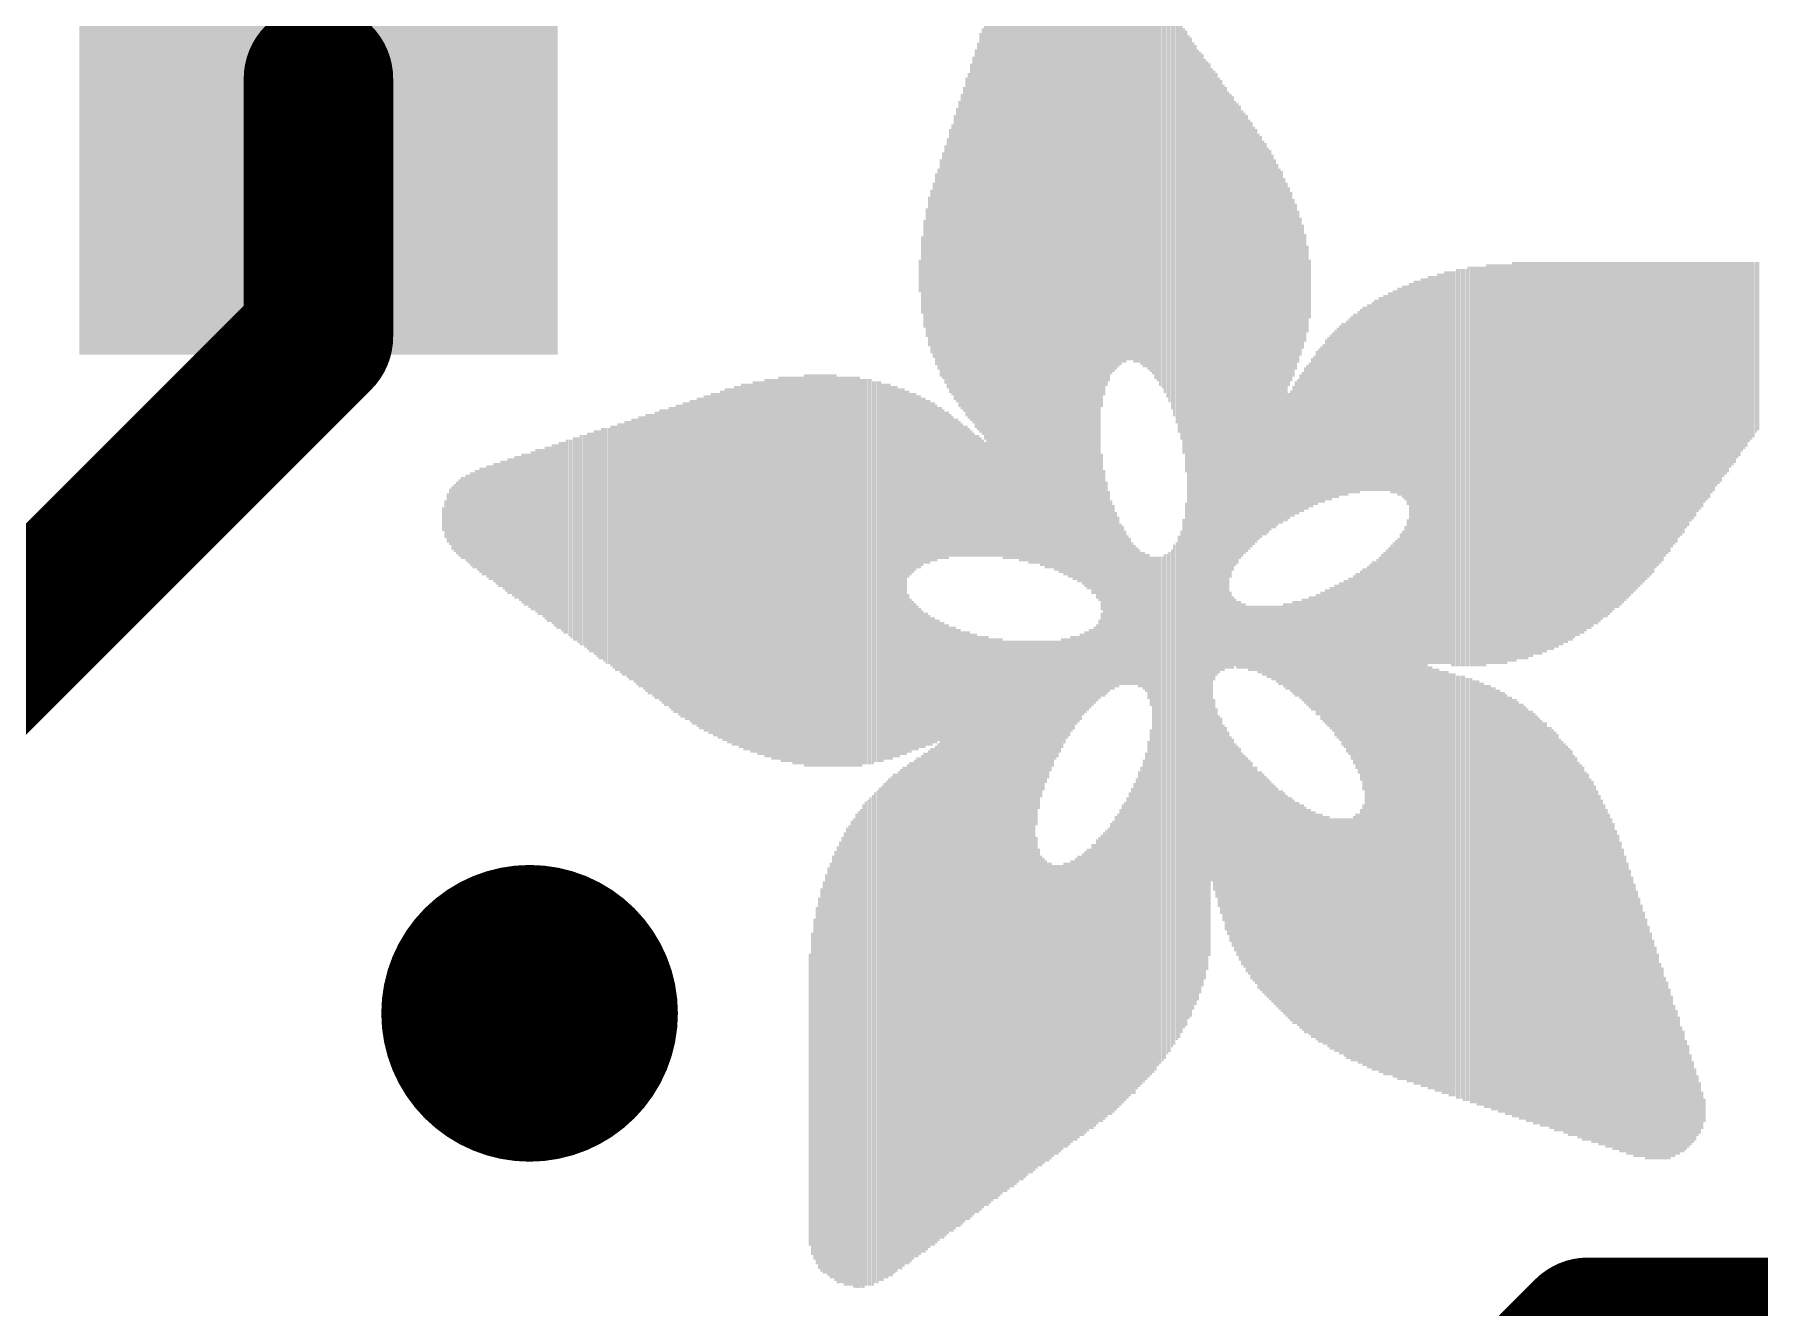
# Model space of a CAD drawing. Extents: x -0.5 to 24.4, y -0.8 to 15.5.
# Drawn here: x 12.116 to 16.805, y 9.361 to 12.82 of the extents above; entities that cross this region are included whole.
import ezdxf

# ---------------------------------------------------------------- set-up
doc = ezdxf.new("R2010")
doc.units = 0
for name, color, linetype in [('1', 12, 'CONTINUOUS'), ('18', 110, 'CONTINUOUS'), ('21', 40, 'CONTINUOUS')]:
    doc.layers.add(name, color=color, linetype=linetype)

# ---------------------------------------------------------------- blocks, each defined once
blk = doc.blocks.new('RECT')
blk.add_solid([(-0.5, -0.5), (0.5, -0.5), (-0.5, 0.5), (0.5, 0.5)])
blk = doc.blocks.new('ROUNDV')
at = {"const_width": 0.5}
blk.add_lwpolyline([(0, -0.25, 1), (0, 0.25, 1), (0, -0.25)], format="xyb", dxfattribs=at)

msp = doc.modelspace()

# ---------------------------------------------------------------- linework, layer by layer
at = {"layer": '1', "const_width": 0.4064}
for points in [[(12.888, 12.7), (12.888, 11.999)], [(12.888, 11.999), (11.938, 11.049)], [(11.938, 11.049), (11.242, 11.049)], [(15.555, 8.509), (16.339, 9.293)], [(16.339, 9.293), (20.447, 9.293)]]:
    msp.add_lwpolyline(points, dxfattribs=at)
at = {"layer": '1', "const_width": 0.2032}
for points in [[(12.9896, 12.7, 1), (12.7864, 12.7)], [(12.9598, 11.9272, 1), (12.8162, 12.0708)], [(12.7864, 11.999, 1), (12.9896, 11.999)], [(11.938, 10.9474, 1), (11.938, 11.1506)], [(16.339, 9.3946, 1), (16.339, 9.1914)], [(16.4108, 9.2212, 1), (16.2672, 9.3648)]]:
    msp.add_lwpolyline(points, format="xyb", dxfattribs=at)

# ---------------------------------------------------------------- block references
at = {"layer": '1', "xscale": 1.3, "yscale": 1.5, "rotation": 180}
msp.add_blockref('RECT', (12.888, 12.7), dxfattribs=at)
at = {"layer": '18', "xscale": 0.8064, "yscale": 0.8064}
msp.add_blockref('ROUNDV', (13.462, 10.16), dxfattribs=at)
msp.add_blockref('ROUNDV', (13.462, 10.16), dxfattribs=at)
at = {"layer": '21', "rotation": 90}
for p, xscale, yscale in [((14.8399, 12.2809), 1.797, 0.0063), ((14.8463, 12.2809), 1.797, 0.0064), ((14.8527, 12.2777), 1.8034, 0.0063), ((14.859, 12.2809), 1.8098, 0.0064), ((14.8654, 12.2778), 1.8161, 0.0063), ((14.8717, 12.2778), 1.8161, 0.0064), ((14.878, 12.2809), 1.8224, 0.0063), ((14.8844, 12.2809), 1.8224, 0.0064), ((14.8908, 12.2777), 1.8288, 0.0063), ((14.8971, 12.2777), 1.8288, 0.0064), ((14.9035, 12.2746), 1.8351, 0.0063), ((14.9098, 12.2746), 1.8351, 0.0064), ((14.9162, 12.2713), 1.8415, 0.0063), ((14.9225, 12.2713), 1.8415, 0.0064), ((14.9289, 12.2682), 1.8478, 0.0063), ((14.9352, 12.2682), 1.8478, 0.0064), ((14.9416, 12.265), 1.8542, 0.0063), ((14.9479, 12.265), 1.8542, 0.0064), ((14.9543, 12.2587), 1.8542, 0.0063), ((14.9606, 12.2587), 1.8542, 0.0064), ((14.967, 12.2523), 1.8542, 0.0063), ((14.9733, 12.2492), 1.8605, 0.0064), ((14.8018, 12.265), 1.7526, 0.0063), ((14.8082, 12.2682), 1.759, 0.0064), ((14.8146, 12.2746), 1.7717, 0.0063), ((14.8209, 12.2746), 1.7843, 0.0064), ((14.8273, 12.2746), 1.7843, 0.0063), ((14.8336, 12.2778), 1.7907, 0.0064), ((14.9797, 12.2428), 1.8606, 0.0063), ((14.986, 12.2428), 1.8606, 0.0064), ((14.9924, 12.2332), 1.8669, 0.0063), ((14.9987, 12.2301), 1.8606, 0.0064), ((15.0051, 12.2206), 1.8669, 0.0063), ((15.0114, 12.2142), 1.8669, 0.0064), ((15.0178, 12.4746), 1.3335, 0.0063), ((15.0241, 12.4873), 1.2954, 0.0064), ((14.7765, 12.2428), 1.6954, 0.0063), ((14.7828, 12.2523), 1.7145, 0.0064), ((14.7892, 12.2587), 1.7272, 0.0063), ((14.7955, 12.2587), 1.7399, 0.0064), ((15.0305, 12.4937), 1.2573, 0.0063), ((15.0368, 12.4968), 1.2382, 0.0064), ((15.0432, 12.5031), 1.2129, 0.0063), ((15.0495, 12.5), 1.1938, 0.0064), ((15.0559, 12.5), 1.1811, 0.0063), ((15.0622, 12.5), 1.1684, 0.0064), ((14.7574, 12.2174), 1.6446, 0.0064), ((14.7637, 12.227), 1.6637, 0.0063), ((14.7701, 12.2365), 1.6827, 0.0064), ((15.0686, 12.4968), 1.1494, 0.0063), ((15.0749, 12.4968), 1.1366, 0.0064), ((15.0813, 12.4937), 1.1303, 0.0063), ((15.0876, 12.4905), 1.1113, 0.0064), ((15.094, 12.4873), 1.1049, 0.0063), ((14.7447, 12.2015), 1.6002, 0.0064), ((14.7511, 12.2047), 1.6192, 0.0063), ((15.1003, 12.4809), 1.0922, 0.0064), ((15.1067, 12.4746), 1.0922, 0.0063), ((15.113, 12.4714), 1.0858, 0.0064), ((15.1194, 12.465), 1.0731, 0.0063), ((15.1257, 12.4587), 1.0732, 0.0064), ((14.732, 12.1793), 1.5558, 0.0064), ((14.7384, 12.1888), 1.5748, 0.0063), ((15.1321, 12.4524), 1.0731, 0.0063), ((15.1384, 12.446), 1.0604, 0.0064), ((15.1448, 12.4397), 1.0605, 0.0063), ((15.1511, 12.4302), 1.0541, 0.0064), ((15.1575, 12.4238), 1.0541, 0.0063), ((15.1638, 12.4143), 1.0605, 0.0064), ((14.7193, 12.1603), 1.5177, 0.0064), ((14.7256, 12.1698), 1.5367, 0.0063), ((15.1702, 12.4047), 1.0541, 0.0063), ((15.1765, 12.3952), 1.0604, 0.0064), ((15.1829, 12.3857), 1.0541, 0.0063), ((15.1892, 12.3762), 1.0605, 0.0064), ((14.7003, 12.2904), 1.143, 0.0063), ((14.7066, 12.1412), 1.4796, 0.0064), ((14.713, 12.1476), 1.4923, 0.0063), ((15.1956, 12.3635), 1.0605, 0.0063), ((15.2019, 12.3539), 1.0668, 0.0064), ((15.2083, 12.3413), 1.0795, 0.0063), ((15.2146, 12.3254), 1.0859, 0.0064), ((15.221, 12.3127), 1.0985, 0.0063), ((15.2273, 12.2968), 1.1176, 0.0064), ((14.6875, 12.2809), 1.0858, 0.0063), ((14.6939, 12.2841), 1.1049, 0.0064), ((15.2337, 12.2809), 1.124, 0.0063), ((15.24, 12.2587), 1.1557, 0.0064), ((15.2464, 12.2301), 1.2002, 0.0063), ((15.2527, 11.4808), 2.6734, 0.0064), ((15.2591, 11.4808), 2.6606, 0.0063), ((14.6685, 12.2619), 0.9969, 0.0064), ((14.6749, 12.2651), 1.0287, 0.0063), ((14.6812, 12.2713), 1.0541, 0.0064), ((15.2654, 11.484), 2.6289, 0.0064), ((15.2718, 11.4871), 2.6099, 0.0063), ((15.2781, 11.4871), 2.5845, 0.0064), ((15.2845, 11.4935), 2.559, 0.0063), ((15.2908, 11.4999), 2.5337, 0.0064), ((14.6558, 12.246), 0.9398, 0.0064), ((14.6622, 12.2555), 0.9716, 0.0063), ((15.2972, 11.503), 2.5019, 0.0063), ((15.3035, 11.5126), 2.4701, 0.0064), ((15.3099, 11.5285), 2.4257, 0.0063), ((15.3162, 11.6237), 2.2098, 0.0064), ((15.3226, 11.8936), 1.6573, 0.0063), ((15.3289, 11.8968), 1.6383, 0.0064), ((14.6431, 12.2365), 0.8827, 0.0064), ((14.6494, 12.2428), 0.9208, 0.0063), ((15.3353, 11.8936), 1.6193, 0.0063), ((15.3416, 11.8936), 1.6065, 0.0064), ((15.348, 11.8872), 1.5938, 0.0063), ((15.3543, 11.8872), 1.5812, 0.0064), ((15.3607, 11.8809), 1.5685, 0.0063), ((14.6241, 12.2206), 0.8001, 0.0063), ((14.6304, 12.2238), 0.8319, 0.0064), ((14.6368, 12.2301), 0.8572, 0.0063), ((15.367, 12.0015), 1.3144, 0.0064), ((15.3734, 12.0079), 1.2891, 0.0063), ((15.3797, 12.0079), 1.2637, 0.0064), ((15.3861, 12.0079), 1.2509, 0.0063), ((15.3924, 12.0111), 1.2319, 0.0064), ((15.3988, 12.0079), 1.2129, 0.0063), ((14.6113, 12.2079), 0.7366, 0.0063), ((14.6177, 12.2142), 0.7747, 0.0064), ((15.4051, 12.0079), 1.2001, 0.0064), ((15.4115, 12.0079), 1.1875, 0.0063), ((15.4178, 12.0047), 1.1684, 0.0064), ((15.4242, 12.0046), 1.1557, 0.0063), ((15.4305, 12.0015), 1.1366, 0.0064), ((14.5987, 12.1984), 0.6795, 0.0063), ((14.605, 12.2047), 0.7176, 0.0064), ((15.4369, 12.0015), 1.124, 0.0063), ((15.4432, 11.9984), 1.1049, 0.0064), ((15.4496, 11.9983), 1.0922, 0.0063), ((15.4559, 11.9952), 1.0731, 0.0064), ((15.4623, 11.992), 1.0668, 0.0063), ((14.5796, 12.1857), 0.5905, 0.0064), ((14.586, 12.192), 0.616, 0.0063), ((14.5923, 12.1951), 0.6477, 0.0064), ((15.4686, 11.9888), 1.0478, 0.0064), ((15.475, 11.9888), 1.035, 0.0063), ((15.4813, 11.9856), 1.016, 0.0064), ((15.4877, 11.9793), 1.0033, 0.0063), ((14.5669, 12.1825), 0.5207, 0.0064), ((14.5732, 12.1825), 0.5461, 0.0063), ((15.494, 11.9761), 0.9842, 0.0064), ((15.5004, 11.9729), 0.9652, 0.0063), ((15.5067, 11.9698), 0.9589, 0.0064), ((15.5131, 11.9634), 0.9334, 0.0063), ((14.5542, 12.1761), 0.4445, 0.0064), ((14.5606, 12.1793), 0.4762, 0.0063), ((15.5194, 11.9571), 0.9207, 0.0064), ((15.5258, 12.1349), 0.5397, 0.0063), ((15.5321, 12.1349), 0.5143, 0.0064), ((14.5415, 12.173), 0.3493, 0.0064), ((14.5479, 12.1761), 0.4064, 0.0063), ((15.5385, 12.1317), 0.4826, 0.0063), ((15.5448, 12.1349), 0.4509, 0.0064), ((15.5512, 12.1349), 0.4127, 0.0063), ((14.5352, 12.1698), 0.2921, 0.0063), ((15.5575, 12.1349), 0.3747, 0.0064), ((15.5639, 12.1349), 0.3365, 0.0063), ((14.5288, 12.1666), 0.2096, 0.0064), ((15.5702, 12.1317), 0.2921, 0.0064), ((15.5766, 12.1285), 0.235, 0.0063), ((14.5225, 12.1635), 0.0889, 0.0063), ((15.5829, 12.1285), 0.1588, 0.0064), ((16.0655, 11.6523), 1.0859, 0.0064), ((16.0719, 11.6523), 1.0859, 0.0063), ((16.0782, 11.6523), 1.0859, 0.0064), ((16.0846, 11.6523), 1.0859, 0.0063), ((16.0909, 11.6523), 1.0859, 0.0064), ((16.0973, 11.6523), 1.0859, 0.0063), ((16.1036, 11.6523), 1.0859, 0.0064), ((16.11, 11.6523), 1.0859, 0.0063), ((16.1163, 11.6523), 1.0859, 0.0064), ((16.1227, 11.6555), 1.0795, 0.0063), ((16.129, 11.6555), 1.0795, 0.0064), ((16.1354, 11.6586), 1.0858, 0.0063), ((16.1417, 11.6586), 1.0858, 0.0064), ((16.1481, 11.6618), 1.0795, 0.0063), ((16.1544, 11.6618), 1.0795, 0.0064), ((16.1608, 11.6618), 1.0795, 0.0063), ((16.1671, 11.6618), 1.0795, 0.0064), ((16.1735, 11.6618), 1.0795, 0.0063), ((16.1798, 11.665), 1.0731, 0.0064), ((16.1862, 11.665), 1.0731, 0.0063), ((16.1925, 11.6681), 1.0668, 0.0064), ((16.1989, 11.6681), 1.0668, 0.0063), ((16.2052, 11.6681), 1.0668, 0.0064), ((16.2115, 11.6681), 1.0668, 0.0063), ((16.2179, 11.6713), 1.0604, 0.0064), ((16.2243, 11.6713), 1.0604, 0.0063), ((16.2306, 11.6745), 1.0541, 0.0064), ((16.237, 11.6745), 1.0541, 0.0063), ((16.2433, 11.6745), 1.0541, 0.0064), ((16.2496, 11.6776), 1.0477, 0.0063), ((16.256, 11.6776), 1.0477, 0.0064), ((16.2624, 11.6808), 1.0414, 0.0063), ((16.2687, 11.6808), 1.0414, 0.0064), ((16.2751, 11.684), 1.035, 0.0063), ((16.2814, 11.684), 1.035, 0.0064), ((16.2877, 11.6872), 1.0287, 0.0063), ((16.2941, 11.6872), 1.0287, 0.0064), ((16.3005, 11.6904), 1.0223, 0.0063), ((16.3068, 11.6935), 1.016, 0.0064), ((16.3132, 11.6935), 1.016, 0.0063), ((16.3195, 11.6967), 1.0096, 0.0064), ((16.3258, 11.6967), 1.0096, 0.0063), ((16.3322, 11.6999), 1.0033, 0.0064), ((16.3386, 11.7031), 0.9969, 0.0063), ((16.3449, 11.7031), 0.9969, 0.0064), ((16.3513, 11.7062), 0.9906, 0.0063), ((16.3576, 11.7094), 0.9842, 0.0064), ((16.3639, 11.7094), 0.9842, 0.0063), ((16.3703, 11.7126), 0.9779, 0.0064), ((16.3767, 11.7157), 0.9715, 0.0063), ((16.383, 11.7189), 0.9652, 0.0064), ((16.3894, 11.7189), 0.9652, 0.0063), ((16.3957, 11.7221), 0.9588, 0.0064), ((16.402, 11.7253), 0.9525, 0.0063), ((16.4084, 11.7285), 0.9461, 0.0064), ((16.4148, 11.7316), 0.9398, 0.0063), ((16.4211, 11.7316), 0.9398, 0.0064), ((16.4275, 11.7348), 0.9334, 0.0063), ((16.4338, 11.738), 0.9271, 0.0064), ((16.4401, 11.7412), 0.9207, 0.0063), ((16.4465, 11.7443), 0.9144, 0.0064), ((16.4529, 11.7475), 0.908, 0.0063), ((16.4592, 11.7507), 0.9017, 0.0064), ((16.4656, 11.7538), 0.8953, 0.0063), ((16.4719, 11.757), 0.889, 0.0064), ((16.4782, 11.7602), 0.8826, 0.0063), ((16.4846, 11.7634), 0.8763, 0.0064), ((16.491, 11.7666), 0.8699, 0.0063), ((16.4973, 11.7697), 0.8636, 0.0064), ((16.5037, 11.7729), 0.8572, 0.0063), ((16.51, 11.776), 0.8509, 0.0064), ((16.5163, 11.7793), 0.8445, 0.0063), ((16.5227, 11.7856), 0.8318, 0.0064), ((16.5291, 11.7888), 0.8255, 0.0063), ((16.5354, 11.7919), 0.8191, 0.0064), ((16.5418, 11.7951), 0.8128, 0.0063), ((16.5481, 11.8015), 0.8001, 0.0064), ((16.5544, 11.8047), 0.7937, 0.0063), ((16.5608, 11.8078), 0.7874, 0.0064), ((16.5672, 11.8141), 0.7747, 0.0063), ((16.5735, 11.8174), 0.7683, 0.0064), ((16.5799, 11.8205), 0.762, 0.0063), ((16.5862, 11.8269), 0.7493, 0.0064), ((16.5925, 11.83), 0.7429, 0.0063), ((16.5989, 11.8332), 0.7366, 0.0064), ((16.6053, 11.8396), 0.7239, 0.0063), ((16.6116, 11.8428), 0.7175, 0.0064), ((16.618, 11.8491), 0.7048, 0.0063), ((16.6243, 11.8522), 0.6985, 0.0064), ((16.6306, 11.8555), 0.6921, 0.0063), ((16.637, 11.8618), 0.6794, 0.0064), ((16.6434, 11.865), 0.6731, 0.0063), ((16.6497, 11.8681), 0.6667, 0.0064), ((16.6561, 11.8745), 0.654, 0.0063), ((16.6624, 11.8777), 0.6477, 0.0064), ((16.6687, 11.8809), 0.6413, 0.0063), ((16.6751, 11.8872), 0.6286, 0.0064), ((16.6815, 11.8903), 0.6223, 0.0063), ((16.6878, 11.8967), 0.6096, 0.0064), ((16.6942, 11.8999), 0.6032, 0.0063), ((16.7005, 11.9031), 0.5969, 0.0064), ((16.7068, 11.9094), 0.5842, 0.0063), ((16.7132, 11.9126), 0.5778, 0.0064), ((16.7196, 11.9158), 0.5715, 0.0063), ((16.7259, 11.9221), 0.5588, 0.0064), ((16.7323, 11.9253), 0.5524, 0.0063), ((16.7386, 11.9284), 0.5461, 0.0064), ((16.7449, 11.9348), 0.5334, 0.0063), ((16.7513, 11.938), 0.527, 0.0064), ((16.7577, 11.9444), 0.5143, 0.0063), ((16.764, 11.9475), 0.508, 0.0064), ((16.7704, 11.9507), 0.5016, 0.0063), ((16.7767, 11.9571), 0.4889, 0.0064), ((16.783, 11.9602), 0.4826, 0.0063), ((16.7894, 11.9634), 0.4762, 0.0064), ((16.7958, 11.9698), 0.4635, 0.0063), ((16.8021, 11.9729), 0.4572, 0.0064), ((15.8687, 11.0585), 2.1844, 0.0063), ((15.875, 11.0585), 2.1844, 0.0064), ((15.8814, 11.0585), 2.1844, 0.0063), ((15.8877, 11.0586), 2.1971, 0.0064), ((15.8941, 11.0586), 2.1971, 0.0063), ((15.9004, 11.0586), 2.1971, 0.0064), ((15.9068, 11.6364), 1.0541, 0.0063), ((15.9131, 11.6364), 1.0541, 0.0064), ((15.9195, 11.6364), 1.0541, 0.0063), ((15.9258, 11.6364), 1.0541, 0.0064), ((15.9322, 11.6395), 1.0605, 0.0063), ((15.9385, 11.6395), 1.0605, 0.0064), ((15.9449, 11.6395), 1.0605, 0.0063), ((15.9512, 11.6427), 1.0668, 0.0064), ((15.9576, 11.6427), 1.0668, 0.0063), ((15.9639, 11.6427), 1.0668, 0.0064), ((15.9703, 11.6395), 1.0731, 0.0063), ((15.9766, 11.6395), 1.0731, 0.0064), ((15.983, 11.6428), 1.0795, 0.0063), ((15.9893, 11.6428), 1.0795, 0.0064), ((15.9957, 11.6428), 1.0795, 0.0063), ((16.002, 11.6428), 1.0795, 0.0064), ((16.0084, 11.6428), 1.0795, 0.0063), ((16.0147, 11.6459), 1.0858, 0.0064), ((16.0211, 11.6459), 1.0858, 0.0063), ((16.0274, 11.6459), 1.0858, 0.0064), ((16.0338, 11.6459), 1.0858, 0.0063), ((16.0401, 11.6459), 1.0858, 0.0064), ((16.0465, 11.6459), 1.0858, 0.0063), ((16.0528, 11.6459), 1.0858, 0.0064), ((16.0592, 11.6459), 1.0858, 0.0063), ((15.7607, 11.8396), 0.5207, 0.0064), ((15.7671, 11.8396), 0.5207, 0.0063), ((15.7734, 11.8428), 0.5271, 0.0064), ((15.7797, 11.8428), 0.5271, 0.0063), ((15.7861, 11.8459), 0.5334, 0.0064), ((15.7925, 11.8459), 0.5334, 0.0063), ((15.7988, 11.8491), 0.5398, 0.0064), ((15.8052, 11.846), 0.5461, 0.0063), ((15.8115, 11.8491), 0.5524, 0.0064), ((15.8178, 11.8491), 0.5524, 0.0063), ((15.8242, 11.8491), 0.5652, 0.0064), ((15.8306, 11.8491), 0.5652, 0.0063), ((15.8369, 11.8491), 0.5778, 0.0064), ((15.8433, 11.8459), 0.5842, 0.0063), ((15.8496, 11.8396), 0.5969, 0.0064), ((15.8559, 11.0586), 2.1717, 0.0063), ((15.8623, 11.0586), 2.1717, 0.0064), ((15.6972, 11.8142), 0.4826, 0.0064), ((15.7035, 11.8174), 0.4889, 0.0063), ((15.7099, 11.8174), 0.4889, 0.0064), ((15.7163, 11.8206), 0.4953, 0.0063), ((15.7226, 11.8269), 0.4953, 0.0064), ((15.729, 11.83), 0.5017, 0.0063), ((15.7353, 11.83), 0.5017, 0.0064), ((15.7416, 11.8332), 0.508, 0.0063), ((15.748, 11.8332), 0.508, 0.0064), ((15.7544, 11.8364), 0.5144, 0.0063), ((15.6401, 11.7793), 0.4509, 0.0063), ((15.6464, 11.7856), 0.4508, 0.0064), ((15.6528, 11.7888), 0.4572, 0.0063), ((15.6591, 11.7919), 0.4635, 0.0064), ((15.6654, 11.7983), 0.4636, 0.0063), ((15.6718, 11.8015), 0.4699, 0.0064), ((15.6782, 11.8015), 0.4699, 0.0063), ((15.6845, 11.8047), 0.4763, 0.0064), ((15.6909, 11.811), 0.4762, 0.0063), ((15.602, 11.7507), 0.4191, 0.0063), ((15.6083, 11.7571), 0.4191, 0.0064), ((15.6147, 11.7602), 0.4254, 0.0063), ((15.621, 11.7634), 0.4318, 0.0064), ((15.6274, 11.7729), 0.4382, 0.0063), ((15.6337, 11.776), 0.4445, 0.0064), ((15.5702, 11.7221), 0.3874, 0.0064), ((15.5766, 11.7253), 0.3937, 0.0063), ((15.5829, 11.7317), 0.3937, 0.0064), ((15.5893, 11.738), 0.4064, 0.0063), ((15.5956, 11.7443), 0.4064, 0.0064), ((14.0208, 11.3761), 0.9779, 0.0064), ((14.0272, 11.3761), 0.9779, 0.0063), ((14.0335, 11.3728), 0.9843, 0.0064), ((14.0399, 11.376), 0.9906, 0.0063), ((14.0462, 11.3728), 0.9969, 0.0064), ((14.0526, 11.3728), 0.9969, 0.0063), ((14.0589, 11.3728), 0.9969, 0.0064), ((14.0653, 11.3697), 1.0033, 0.0063), ((14.0716, 11.3728), 1.0097, 0.0064), ((14.078, 11.3728), 1.0097, 0.0063), ((14.0843, 11.3697), 1.016, 0.0064), ((14.0907, 11.3697), 1.016, 0.0063), ((14.097, 11.3697), 1.016, 0.0064), ((14.1034, 11.3697), 1.0287, 0.0063), ((14.1097, 11.3697), 1.0287, 0.0064), ((14.1161, 11.3697), 1.0287, 0.0063), ((14.1224, 11.3665), 1.035, 0.0064), ((14.1288, 11.3665), 1.035, 0.0063), ((14.1351, 11.3665), 1.035, 0.0064), ((14.1415, 11.3697), 1.0414, 0.0063), ((14.1478, 11.3665), 1.0478, 0.0064), ((14.1542, 11.3665), 1.0478, 0.0063), ((14.1605, 11.3665), 1.0478, 0.0064), ((14.1669, 11.3665), 1.0478, 0.0063), ((14.1732, 11.3665), 1.0478, 0.0064), ((14.1796, 11.3634), 1.0541, 0.0063), ((14.1859, 11.3634), 1.0541, 0.0064), ((14.1923, 11.3634), 1.0541, 0.0063), ((14.1986, 11.3634), 1.0541, 0.0064), ((14.205, 11.3634), 1.0541, 0.0063), ((14.2113, 11.3633), 1.0668, 0.0064), ((14.2177, 11.3633), 1.0668, 0.0063), ((14.224, 11.3633), 1.0668, 0.0064), ((14.2304, 11.3633), 1.0668, 0.0063), ((14.2367, 11.3633), 1.0668, 0.0064), ((14.2431, 11.3633), 1.0668, 0.0063), ((14.2494, 11.3633), 1.0668, 0.0064), ((14.2558, 11.3633), 1.0668, 0.0063), ((14.2621, 11.3633), 1.0668, 0.0064), ((14.2685, 11.3633), 1.0668, 0.0063), ((14.2748, 11.3633), 1.0668, 0.0064), ((14.2812, 11.3633), 1.0668, 0.0063), ((14.2875, 11.3633), 1.0668, 0.0064), ((14.2939, 11.3633), 1.0668, 0.0063), ((14.3002, 11.3602), 1.0605, 0.0064), ((14.3066, 11.3602), 1.0605, 0.0063), ((14.3129, 11.3602), 1.0605, 0.0064), ((14.3193, 11.3602), 1.0605, 0.0063), ((14.3256, 11.3602), 1.0605, 0.0064), ((14.332, 11.3602), 1.0605, 0.0063), ((14.3383, 11.3602), 1.0605, 0.0064), ((14.3447, 11.3602), 1.0605, 0.0063), ((14.351, 11.3602), 1.0605, 0.0064), ((14.3574, 11.3602), 1.0605, 0.0063), ((14.3637, 11.357), 1.0541, 0.0064), ((14.3701, 11.3602), 1.0477, 0.0063), ((14.3764, 11.3602), 1.0477, 0.0064), ((14.3828, 11.3602), 1.0477, 0.0063), ((14.3891, 11.3602), 1.0477, 0.0064), ((14.3955, 11.357), 1.0414, 0.0063), ((14.4018, 11.3602), 1.0351, 0.0064), ((14.4082, 11.3602), 1.0351, 0.0063), ((14.4145, 11.3602), 1.0351, 0.0064), ((14.4209, 11.357), 1.0287, 0.0063), ((14.4272, 11.3602), 1.0223, 0.0064), ((14.4336, 11.3602), 1.0223, 0.0063), ((14.4399, 11.3602), 1.0223, 0.0064), ((14.4463, 11.357), 1.016, 0.0063), ((14.4526, 11.3602), 1.0097, 0.0064), ((14.459, 11.3602), 1.0097, 0.0063), ((15.5385, 11.6872), 0.3556, 0.0063), ((15.5448, 11.6967), 0.362, 0.0064), ((15.5512, 11.6999), 0.3683, 0.0063), ((15.5575, 11.7094), 0.3746, 0.0064), ((15.5639, 11.7126), 0.381, 0.0063), ((13.8811, 11.3919), 0.8572, 0.0064), ((13.8875, 11.3887), 0.8636, 0.0063), ((13.8938, 11.3887), 0.8636, 0.0064), ((13.9002, 11.3887), 0.8763, 0.0063), ((13.9065, 11.3856), 0.8827, 0.0064), ((13.9129, 11.3856), 0.8827, 0.0063), ((13.9192, 11.3856), 0.8953, 0.0064), ((13.9256, 11.3824), 0.9017, 0.0063), ((13.9319, 11.3824), 0.9017, 0.0064), ((13.9383, 11.3824), 0.9144, 0.0063), ((13.9446, 11.3824), 0.9144, 0.0064), ((13.951, 11.3792), 0.9208, 0.0063), ((13.9573, 11.3824), 0.9271, 0.0064), ((13.9637, 11.3792), 0.9334, 0.0063), ((13.97, 11.3792), 0.9334, 0.0064), ((13.9764, 11.376), 0.9398, 0.0063), ((13.9827, 11.3792), 0.9462, 0.0064), ((13.9891, 11.3761), 0.9525, 0.0063), ((13.9954, 11.3792), 0.9588, 0.0064), ((14.0018, 11.376), 0.9652, 0.0063), ((14.0081, 11.376), 0.9652, 0.0064), ((14.0145, 11.3728), 0.9715, 0.0063), ((14.4653, 11.357), 1.0033, 0.0064), ((14.4717, 11.3602), 0.9969, 0.0063), ((14.478, 11.3602), 0.9969, 0.0064), ((14.4844, 11.357), 0.9906, 0.0063), ((14.4907, 11.5983), 0.508, 0.0064), ((14.4971, 11.5983), 0.4953, 0.0063), ((14.5034, 11.6014), 0.4889, 0.0064), ((14.5098, 11.6046), 0.4826, 0.0063), ((14.5161, 11.6047), 0.4699, 0.0064), ((14.5225, 11.6047), 0.4699, 0.0063), ((14.5288, 11.6046), 0.4572, 0.0064), ((14.5352, 11.6078), 0.4508, 0.0063), ((14.5415, 11.6047), 0.4445, 0.0064), ((14.5479, 11.6047), 0.4445, 0.0063), ((14.5542, 11.6046), 0.4318, 0.0064), ((14.5606, 11.6046), 0.4318, 0.0063), ((15.5258, 11.6745), 0.3429, 0.0063), ((15.5321, 11.6809), 0.3429, 0.0064), ((13.7414, 11.4205), 0.7112, 0.0064), ((13.7477, 11.4173), 0.7176, 0.0063), ((13.7541, 11.4142), 0.7239, 0.0064), ((13.7605, 11.4141), 0.7366, 0.0063), ((13.7668, 11.4141), 0.7366, 0.0064), ((13.7732, 11.4109), 0.7429, 0.0063), ((13.7795, 11.4109), 0.7557, 0.0064), ((13.7858, 11.4078), 0.762, 0.0063), ((13.7922, 11.4078), 0.762, 0.0064), ((13.7986, 11.4046), 0.7684, 0.0063), ((13.8049, 11.4046), 0.781, 0.0064), ((13.8113, 11.4046), 0.781, 0.0063), ((13.8176, 11.4046), 0.7938, 0.0064), ((13.8239, 11.4015), 0.8001, 0.0063), ((13.8303, 11.3983), 0.8065, 0.0064), ((13.8367, 11.3983), 0.8065, 0.0063), ((13.843, 11.3983), 0.8191, 0.0064), ((13.8494, 11.3951), 0.8255, 0.0063), ((13.8557, 11.3919), 0.8318, 0.0064), ((13.862, 11.3951), 0.8382, 0.0063), ((13.8684, 11.3919), 0.8446, 0.0064), ((13.8748, 11.3887), 0.8509, 0.0063), ((14.5669, 11.6014), 0.4255, 0.0064), ((14.5732, 11.6014), 0.4127, 0.0063), ((14.5796, 11.6014), 0.4127, 0.0064), ((14.586, 11.5983), 0.4064, 0.0063), ((14.5923, 11.5951), 0.4, 0.0064), ((14.5987, 11.5951), 0.4, 0.0063), ((14.605, 11.5951), 0.3874, 0.0064), ((14.6113, 11.5919), 0.381, 0.0063), ((14.6177, 11.5888), 0.3747, 0.0064), ((14.6241, 11.5888), 0.3747, 0.0063), ((13.5827, 11.449), 0.5525, 0.0063), ((13.589, 11.449), 0.5525, 0.0064), ((13.5953, 11.4459), 0.5588, 0.0063), ((13.6017, 11.4459), 0.5715, 0.0064), ((13.6081, 11.4459), 0.5715, 0.0063), ((13.6144, 11.4427), 0.5778, 0.0064), ((13.6208, 11.4427), 0.5906, 0.0063), ((13.6271, 11.4396), 0.5969, 0.0064), ((13.6334, 11.4396), 0.5969, 0.0063), ((13.6398, 11.4395), 0.6096, 0.0064), ((13.6462, 11.4364), 0.6159, 0.0063), ((13.6525, 11.4332), 0.6223, 0.0064), ((13.6589, 11.4364), 0.6287, 0.0063), ((13.6652, 11.4332), 0.635, 0.0064), ((13.6715, 11.43), 0.6414, 0.0063), ((13.6779, 11.43), 0.6414, 0.0064), ((13.6843, 11.43), 0.654, 0.0063), ((13.6906, 11.4268), 0.6604, 0.0064), ((13.697, 11.4237), 0.6667, 0.0063), ((13.7033, 11.4268), 0.6731, 0.0064), ((13.7096, 11.4237), 0.6795, 0.0063), ((13.716, 11.4205), 0.6858, 0.0064), ((13.7224, 11.4237), 0.6921, 0.0063), ((13.7287, 11.4205), 0.6985, 0.0064), ((13.7351, 11.4173), 0.7048, 0.0063), ((14.6304, 11.5856), 0.3683, 0.0064), ((14.6368, 11.5824), 0.362, 0.0063), ((14.6431, 11.5792), 0.3556, 0.0064), ((14.6494, 11.5792), 0.3556, 0.0063), ((14.6558, 11.5761), 0.3493, 0.0064), ((14.6622, 11.5729), 0.3429, 0.0063), ((14.6685, 11.5697), 0.3366, 0.0064), ((14.6749, 11.5665), 0.3302, 0.0063), ((14.6812, 11.5665), 0.3302, 0.0064), ((14.6875, 11.5633), 0.3239, 0.0063), ((13.443, 11.4776), 0.4064, 0.0063), ((13.4493, 11.4745), 0.4127, 0.0064), ((13.4557, 11.4745), 0.4127, 0.0063), ((13.462, 11.4713), 0.4191, 0.0064), ((13.4684, 11.4713), 0.4318, 0.0063), ((13.4747, 11.4713), 0.4318, 0.0064), ((13.4811, 11.4713), 0.4445, 0.0063), ((13.4874, 11.4681), 0.4508, 0.0064), ((13.4938, 11.4681), 0.4508, 0.0063), ((13.5001, 11.4649), 0.4572, 0.0064), ((13.5065, 11.4649), 0.4699, 0.0063), ((13.5128, 11.4618), 0.4763, 0.0064), ((13.5191, 11.4618), 0.4763, 0.0063), ((13.5255, 11.4618), 0.4889, 0.0064), ((13.5319, 11.4586), 0.4953, 0.0063), ((13.5382, 11.4554), 0.5016, 0.0064), ((13.5446, 11.4586), 0.508, 0.0063), ((13.5509, 11.4554), 0.5144, 0.0064), ((13.5572, 11.4523), 0.5207, 0.0063), ((13.5636, 11.4554), 0.527, 0.0064), ((13.57, 11.4522), 0.5334, 0.0063), ((13.5763, 11.449), 0.5397, 0.0064), ((14.6939, 11.5602), 0.3175, 0.0064), ((14.7003, 11.557), 0.3112, 0.0063), ((15.0178, 11.4681), 0.4254, 0.0063), ((13.3033, 11.503), 0.254, 0.0063), ((13.3096, 11.4999), 0.2603, 0.0064), ((13.316, 11.503), 0.2667, 0.0063), ((13.3223, 11.4999), 0.2731, 0.0064), ((13.3287, 11.4999), 0.2857, 0.0063), ((13.335, 11.4967), 0.2921, 0.0064), ((13.3414, 11.4967), 0.2921, 0.0063), ((13.3477, 11.4967), 0.3048, 0.0064), ((13.3541, 11.4935), 0.3112, 0.0063), ((13.3604, 11.4935), 0.3112, 0.0064), ((13.3668, 11.4935), 0.3238, 0.0063), ((13.3731, 11.4903), 0.3302, 0.0064), ((13.3795, 11.4871), 0.3365, 0.0063), ((13.3858, 11.4904), 0.3429, 0.0064), ((13.3922, 11.4871), 0.3493, 0.0063), ((13.3985, 11.484), 0.3556, 0.0064), ((13.4049, 11.484), 0.3683, 0.0063), ((13.4112, 11.484), 0.3683, 0.0064), ((13.4176, 11.4808), 0.3746, 0.0063), ((13.4239, 11.4808), 0.3874, 0.0064), ((13.4303, 11.4808), 0.3874, 0.0063), ((13.4366, 11.4777), 0.3937, 0.0064), ((15.0241, 11.3284), 0.616, 0.0064), ((13.2461, 11.5094), 0.1524, 0.0064), ((13.2525, 11.5062), 0.1714, 0.0063), ((13.2588, 11.5062), 0.1842, 0.0064), ((13.2652, 11.5062), 0.1968, 0.0063), ((13.2715, 11.5062), 0.2096, 0.0064), ((13.2779, 11.5062), 0.2222, 0.0063), ((13.2842, 11.5062), 0.2222, 0.0064), ((13.2906, 11.5062), 0.235, 0.0063), ((13.2969, 11.503), 0.2413, 0.0064), ((15.0305, 11.3157), 0.5778, 0.0063), ((13.2334, 11.503), 0.1016, 0.0064), ((13.2398, 11.5062), 0.1334, 0.0063), ((15.0368, 11.3062), 0.5461, 0.0064), ((15.0432, 11.2967), 0.5143, 0.0063), ((15.0495, 11.2903), 0.5016, 0.0064), ((15.2464, 10.8363), 1.4224, 0.0063), ((13.2271, 11.503), 0.0635, 0.0063), ((15.0559, 11.284), 0.4763, 0.0063), ((15.0622, 11.2776), 0.4636, 0.0064), ((15.0686, 11.2713), 0.4381, 0.0063), ((15.24, 10.8109), 1.3843, 0.0064), ((15.8496, 10.7378), 1.5303, 0.0064), ((15.0749, 11.2681), 0.4318, 0.0064), ((15.0813, 11.2618), 0.4191, 0.0063), ((15.0876, 11.2554), 0.4064, 0.0064), ((15.094, 11.2522), 0.4, 0.0063), ((15.2273, 10.7759), 1.3653, 0.0064), ((15.2337, 10.7887), 1.3653, 0.0063), ((15.8178, 10.7157), 1.4605, 0.0063), ((15.8242, 10.7156), 1.4732, 0.0064), ((15.8306, 10.7219), 1.4859, 0.0063), ((15.8369, 10.7252), 1.4923, 0.0064), ((15.8433, 10.7315), 1.505, 0.0063), ((15.1003, 11.2459), 0.3873, 0.0064), ((15.1067, 11.2427), 0.381, 0.0063), ((15.113, 11.2395), 0.3746, 0.0064), ((15.1194, 11.2332), 0.3747, 0.0063), ((15.1257, 11.23), 0.3683, 0.0064), ((15.1321, 11.2268), 0.3746, 0.0063), ((15.1384, 11.2205), 0.3747, 0.0064), ((15.1448, 11.211), 0.3937, 0.0063), ((15.1511, 11.1982), 0.4064, 0.0064), ((15.1575, 10.6997), 1.4033, 0.0063), ((15.1638, 10.7029), 1.397, 0.0064), ((15.1702, 10.7093), 1.3843, 0.0063), ((15.1765, 10.7125), 1.3779, 0.0064), ((15.1829, 10.7156), 1.3716, 0.0063), ((15.1892, 10.722), 1.3716, 0.0064), ((15.1956, 10.7284), 1.3589, 0.0063), ((15.2019, 10.7347), 1.3589, 0.0064), ((15.2083, 10.7442), 1.3526, 0.0063), ((15.2146, 10.7538), 1.3589, 0.0064), ((15.221, 10.7633), 1.3525, 0.0063), ((15.7671, 10.6997), 1.3907, 0.0063), ((15.7734, 10.6997), 1.4033, 0.0064), ((15.7797, 10.703), 1.4097, 0.0063), ((15.7861, 10.7029), 1.4224, 0.0064), ((15.7925, 10.7061), 1.4288, 0.0063), ((15.7988, 10.7093), 1.4351, 0.0064), ((15.8052, 10.7125), 1.4415, 0.0063), ((15.8115, 10.7125), 1.4541, 0.0064), ((15.7035, 11.0935), 0.5143, 0.0063), ((15.7099, 11.0903), 0.5334, 0.0064), ((15.7163, 11.0839), 0.5461, 0.0063), ((15.7226, 11.0776), 0.5715, 0.0064), ((15.729, 11.0681), 0.6033, 0.0063), ((15.7353, 10.6934), 1.3526, 0.0064), ((15.7416, 10.6934), 1.3652, 0.0063), ((15.748, 10.6966), 1.3716, 0.0064), ((15.7544, 10.6966), 1.3843, 0.0063), ((15.7607, 10.6966), 1.3843, 0.0064), ((15.367, 11.2014), 0.2096, 0.0064), ((15.6147, 11.1316), 0.3493, 0.0063), ((15.621, 11.1284), 0.3556, 0.0064), ((15.6274, 11.1284), 0.3683, 0.0063), ((15.6337, 11.1252), 0.3746, 0.0064), ((15.6401, 11.1252), 0.3874, 0.0063), ((15.6464, 11.122), 0.3937, 0.0064), ((15.6528, 11.1189), 0.4127, 0.0063), ((15.6591, 11.1157), 0.4191, 0.0064), ((15.6654, 11.1157), 0.4318, 0.0063), ((15.6718, 11.1094), 0.4445, 0.0064), ((15.6782, 11.1093), 0.4572, 0.0063), ((15.6845, 11.1029), 0.4699, 0.0064), ((15.6909, 11.103), 0.4826, 0.0063), ((15.6972, 11.0967), 0.4953, 0.0064), ((14.4907, 11.0839), 0.4318, 0.0064), ((14.4971, 11.0776), 0.4191, 0.0063), ((14.5034, 11.0776), 0.4064, 0.0064), ((14.5098, 11.0744), 0.4, 0.0063), ((14.5161, 11.0713), 0.3937, 0.0064), ((14.5225, 11.0712), 0.381, 0.0063), ((14.5288, 11.0681), 0.3747, 0.0064), ((15.3734, 11.1951), 0.1969, 0.0063), ((15.3797, 11.1951), 0.1841, 0.0064), ((15.3861, 11.1887), 0.1842, 0.0063), ((15.3924, 11.1887), 0.1842, 0.0064), ((15.3988, 11.1855), 0.1778, 0.0063), ((15.4051, 11.1855), 0.1778, 0.0064), ((15.4115, 11.1824), 0.1715, 0.0063), ((15.4178, 11.1792), 0.1778, 0.0064), ((15.4242, 11.1792), 0.1778, 0.0063), ((15.4305, 11.1792), 0.1778, 0.0064), ((15.4369, 11.1792), 0.1778, 0.0063), ((15.4432, 11.176), 0.1842, 0.0064), ((15.4496, 11.176), 0.1842, 0.0063), ((15.4559, 11.1729), 0.1905, 0.0064), ((15.4623, 11.1729), 0.1905, 0.0063), ((15.4686, 11.1697), 0.1969, 0.0064), ((15.475, 11.1697), 0.1969, 0.0063), ((15.4813, 11.1665), 0.2032, 0.0064), ((15.4877, 11.1665), 0.2032, 0.0063), ((15.494, 11.1633), 0.2096, 0.0064), ((15.5004, 11.1601), 0.2159, 0.0063), ((15.5067, 11.1601), 0.2159, 0.0064), ((15.5131, 11.1601), 0.2286, 0.0063), ((15.5194, 11.157), 0.2349, 0.0064), ((15.5258, 11.157), 0.2349, 0.0063), ((15.5321, 11.1538), 0.2413, 0.0064), ((15.5385, 11.1538), 0.254, 0.0063), ((15.5448, 11.1506), 0.2604, 0.0064), ((15.5512, 11.1506), 0.2604, 0.0063), ((15.5575, 11.1475), 0.2667, 0.0064), ((15.5639, 11.1474), 0.2794, 0.0063), ((15.5702, 11.1443), 0.2857, 0.0064), ((15.5766, 11.141), 0.2921, 0.0063), ((15.5829, 11.1411), 0.3048, 0.0064), ((15.5893, 11.1379), 0.3112, 0.0063), ((15.5956, 11.1379), 0.3112, 0.0064), ((15.602, 11.1347), 0.3302, 0.0063), ((15.6083, 11.1347), 0.3302, 0.0064), ((14.5352, 11.0648), 0.3683, 0.0063), ((14.5415, 11.0681), 0.3619, 0.0064), ((14.5479, 11.0649), 0.3556, 0.0063), ((14.5542, 11.0617), 0.3492, 0.0064), ((14.5606, 11.0648), 0.3429, 0.0063), ((14.5669, 11.0617), 0.3366, 0.0064), ((14.5732, 11.0649), 0.3302, 0.0063), ((14.5796, 10.3854), 1.6764, 0.0064), ((14.586, 10.3854), 1.6764, 0.0063), ((14.5923, 10.3855), 1.6637, 0.0064), ((14.5987, 10.3886), 1.6574, 0.0063), ((14.605, 10.3886), 1.6446, 0.0064), ((14.6113, 10.3886), 1.6446, 0.0063), ((14.6177, 10.3918), 1.6383, 0.0064), ((14.9987, 11.1062), 0.2095, 0.0064), ((15.0051, 11.1125), 0.2096, 0.0063), ((15.0114, 11.122), 0.2159, 0.0064), ((15.0178, 11.1347), 0.2286, 0.0063), ((14.6241, 10.3918), 1.6256, 0.0063), ((14.6304, 10.3918), 1.6256, 0.0064), ((14.6368, 10.3918), 1.6129, 0.0063), ((14.6431, 10.3949), 1.6065, 0.0064), ((14.6494, 10.3981), 1.6002, 0.0063), ((14.6558, 10.3981), 1.6002, 0.0064), ((14.6622, 10.3982), 1.5875, 0.0063), ((14.6685, 10.4013), 1.5812, 0.0064), ((14.6749, 10.4045), 1.5748, 0.0063), ((14.6812, 10.4013), 1.5684, 0.0064), ((14.6875, 10.4045), 1.5621, 0.0063), ((14.6939, 10.4077), 1.5557, 0.0064), ((14.7003, 10.4108), 1.5494, 0.0063), ((14.7066, 10.4108), 1.5494, 0.0064), ((14.713, 10.4108), 1.5367, 0.0063), ((14.7193, 10.414), 1.5304, 0.0064), ((14.7256, 10.4172), 1.524, 0.0063), ((14.732, 10.4172), 1.524, 0.0064), ((14.7384, 10.4204), 1.5177, 0.0063), ((14.7447, 10.4236), 1.5113, 0.0064), ((14.7511, 10.4235), 1.4986, 0.0063), ((14.7574, 10.4235), 1.4986, 0.0064), ((14.7637, 10.4267), 1.4922, 0.0063), ((14.7701, 10.4299), 1.4859, 0.0064), ((14.7765, 10.4299), 1.4859, 0.0063), ((14.7828, 10.433), 1.4795, 0.0064), ((14.7892, 10.4362), 1.4732, 0.0063), ((14.7955, 10.4394), 1.4668, 0.0064), ((14.8018, 10.4394), 1.4668, 0.0063), ((14.8082, 10.4426), 1.4605, 0.0064), ((14.8146, 10.4458), 1.4541, 0.0063), ((14.8209, 10.4489), 1.4478, 0.0064), ((14.8273, 10.4489), 1.4478, 0.0063), ((14.8336, 10.4521), 1.4414, 0.0064), ((14.8399, 10.922), 0.5016, 0.0063), ((14.8463, 10.9442), 0.4572, 0.0064), ((14.8527, 10.9601), 0.4254, 0.0063), ((14.859, 10.9696), 0.4064, 0.0064), ((14.8654, 10.9792), 0.3873, 0.0063), ((14.8717, 10.9855), 0.3746, 0.0064), ((14.878, 10.995), 0.3556, 0.0063), ((14.8844, 11.0014), 0.3429, 0.0064), ((14.8908, 11.0109), 0.3238, 0.0063), ((14.8971, 11.0141), 0.3175, 0.0064), ((14.9035, 11.0204), 0.3048, 0.0063), ((14.9098, 11.03), 0.2985, 0.0064), ((14.9162, 11.0363), 0.2858, 0.0063), ((14.9225, 11.0427), 0.2731, 0.0064), ((14.9289, 11.0458), 0.2667, 0.0063), ((14.9352, 11.0554), 0.2603, 0.0064), ((14.9416, 11.0585), 0.254, 0.0063), ((14.9479, 11.0648), 0.2413, 0.0064), ((14.9543, 11.0681), 0.2349, 0.0063), ((14.9606, 11.0744), 0.235, 0.0064), ((14.967, 11.0808), 0.2223, 0.0063), ((14.9733, 11.0871), 0.2222, 0.0064), ((14.9797, 11.0903), 0.2159, 0.0063), ((14.986, 11.0967), 0.2159, 0.0064), ((14.9924, 11.0998), 0.2096, 0.0063), ((15.9068, 10.5283), 1.1494, 0.0063), ((15.9131, 10.5283), 1.1494, 0.0064), ((15.9195, 10.5251), 1.143, 0.0063), ((15.9258, 10.522), 1.1493, 0.0064), ((15.9322, 10.522), 1.1493, 0.0063), ((15.9385, 10.5188), 1.143, 0.0064), ((15.9449, 10.5156), 1.1494, 0.0063), ((15.9512, 10.5156), 1.1494, 0.0064), ((15.9576, 10.5156), 1.1494, 0.0063), ((15.9639, 10.5092), 1.1493, 0.0064), ((15.9703, 10.5092), 1.1493, 0.0063), ((15.9766, 10.5092), 1.1493, 0.0064), ((15.983, 10.5029), 1.1494, 0.0063), ((15.9893, 10.5029), 1.1494, 0.0064), ((15.9957, 10.5029), 1.1494, 0.0063), ((16.002, 10.4998), 1.1557, 0.0064), ((16.0084, 10.4966), 1.1493, 0.0063), ((16.0147, 10.4966), 1.1493, 0.0064), ((16.0211, 10.4934), 1.1557, 0.0063), ((16.0274, 10.4902), 1.1494, 0.0064), ((16.0338, 10.4902), 1.1494, 0.0063), ((16.0401, 10.487), 1.1557, 0.0064), ((16.0465, 10.4839), 1.1493, 0.0063), ((16.0528, 10.4839), 1.1493, 0.0064), ((16.0592, 10.4775), 1.1494, 0.0063), ((16.0655, 10.4775), 1.1494, 0.0064), ((16.0719, 10.4775), 1.1494, 0.0063), ((16.0782, 10.4711), 1.1493, 0.0064), ((16.0846, 10.4711), 1.1493, 0.0063), ((16.0909, 10.468), 1.143, 0.0064), ((16.0973, 10.4648), 1.1494, 0.0063), ((16.1036, 10.4616), 1.143, 0.0064), ((16.11, 10.4616), 1.143, 0.0063), ((16.1163, 10.4553), 1.143, 0.0064), ((16.1227, 10.4521), 1.1366, 0.0063), ((16.129, 10.4521), 1.1366, 0.0064), ((15.3226, 10.7538), 0.5207, 0.0063), ((15.3289, 10.7315), 0.5144, 0.0064), ((16.1354, 10.4458), 1.1367, 0.0063), ((16.1417, 10.4458), 1.1367, 0.0064), ((16.1481, 10.4426), 1.1303, 0.0063), ((16.1544, 10.4363), 1.1303, 0.0064), ((16.1608, 10.4363), 1.1303, 0.0063), ((16.1671, 10.433), 1.1239, 0.0064), ((16.1735, 10.4267), 1.124, 0.0063), ((16.1798, 10.4235), 1.1176, 0.0064), ((16.1862, 10.4235), 1.1176, 0.0063), ((16.1925, 10.4172), 1.1176, 0.0064), ((15.1511, 10.4616), 0.9398, 0.0064), ((15.3353, 10.7093), 0.5207, 0.0063), ((15.3416, 10.6966), 0.5334, 0.0064), ((15.348, 10.6775), 0.5334, 0.0063), ((15.3543, 10.6616), 0.5525, 0.0064), ((16.1989, 10.414), 1.1112, 0.0063), ((16.2052, 10.4108), 1.1049, 0.0064), ((16.2115, 10.4045), 1.1049, 0.0063), ((16.2179, 10.4013), 1.0986, 0.0064), ((16.2243, 10.4013), 1.0986, 0.0063), ((16.2306, 10.3949), 1.0859, 0.0064), ((16.237, 10.3918), 1.0922, 0.0063), ((16.2433, 10.3886), 1.0858, 0.0064), ((14.5542, 10.2045), 1.3525, 0.0064), ((14.5606, 10.2045), 1.3525, 0.0063), ((14.5669, 10.2108), 1.3526, 0.0064), ((14.5732, 10.2172), 1.3525, 0.0063), ((15.1448, 10.4426), 0.9144, 0.0063), ((15.3607, 10.649), 0.5525, 0.0063), ((15.367, 10.6331), 0.5588, 0.0064), ((15.3734, 10.6235), 0.5651, 0.0063), ((15.3797, 10.6109), 0.5651, 0.0064), ((15.3861, 10.6014), 0.5715, 0.0063), ((15.3924, 10.5918), 0.5778, 0.0064), ((16.2496, 10.3823), 1.0859, 0.0063), ((16.256, 10.3791), 1.0795, 0.0064), ((16.2624, 10.3727), 1.0668, 0.0063), ((16.2687, 10.3696), 1.0605, 0.0064), ((16.2751, 10.3632), 1.0604, 0.0063), ((16.2814, 10.3601), 1.0541, 0.0064), ((16.2877, 10.3537), 1.0541, 0.0063), ((14.4907, 10.1569), 1.3589, 0.0064), ((14.4971, 10.1631), 1.3589, 0.0063), ((14.5034, 10.1664), 1.3525, 0.0064), ((14.5098, 10.1727), 1.3526, 0.0063), ((14.5161, 10.1759), 1.3589, 0.0064), ((14.5225, 10.1791), 1.3525, 0.0063), ((14.5288, 10.1854), 1.3526, 0.0064), ((14.5352, 10.1886), 1.3589, 0.0063), ((14.5415, 10.1918), 1.3525, 0.0064), ((14.5479, 10.1981), 1.3526, 0.0063), ((15.1321, 10.4108), 0.8763, 0.0063), ((15.1384, 10.4235), 0.889, 0.0064), ((15.3988, 10.5791), 0.5778, 0.0063), ((15.4051, 10.5728), 0.5779, 0.0064), ((15.4115, 10.5632), 0.5842, 0.0063), ((15.4178, 10.5569), 0.5842, 0.0064), ((15.4242, 10.5473), 0.5905, 0.0063), ((16.2941, 10.3505), 1.0478, 0.0064), ((16.3005, 10.3442), 1.0351, 0.0063), ((16.3068, 10.341), 1.0287, 0.0064), ((16.3132, 10.3315), 1.0223, 0.0063), ((16.3195, 10.3283), 1.016, 0.0064), ((14.4272, 10.1124), 1.3462, 0.0064), ((14.4336, 10.1156), 1.3525, 0.0063), ((14.4399, 10.1219), 1.3526, 0.0064), ((14.4463, 10.125), 1.3589, 0.0063), ((14.4526, 10.1315), 1.3589, 0.0064), ((14.459, 10.1346), 1.3526, 0.0063), ((14.4653, 10.141), 1.3525, 0.0064), ((14.4717, 10.1441), 1.3589, 0.0063), ((14.478, 10.1505), 1.3589, 0.0064), ((14.4844, 10.1537), 1.3525, 0.0063), ((15.1067, 10.3632), 0.8446, 0.0063), ((15.113, 10.3759), 0.8446, 0.0064), ((15.1194, 10.3886), 0.8572, 0.0063), ((15.1257, 10.3981), 0.8636, 0.0064), ((15.4305, 10.5378), 0.5842, 0.0064), ((15.4369, 10.5347), 0.5905, 0.0063), ((15.4432, 10.522), 0.5905, 0.0064), ((15.4496, 10.5188), 0.5969, 0.0063), ((15.4559, 10.5125), 0.5969, 0.0064), ((15.4623, 10.5061), 0.5969, 0.0063), ((15.4686, 10.4998), 0.5969, 0.0064), ((15.475, 10.4934), 0.5969, 0.0063), ((15.4813, 10.487), 0.5969, 0.0064), ((16.3258, 10.3219), 1.016, 0.0063), ((16.3322, 10.3155), 1.0033, 0.0064), ((16.3386, 10.3124), 0.997, 0.0063), ((16.3449, 10.3061), 0.9843, 0.0064), ((16.3513, 10.2997), 0.9842, 0.0063), ((14.3828, 10.0806), 1.3208, 0.0063), ((14.3891, 10.0838), 1.3272, 0.0064), ((14.3955, 10.0869), 1.3335, 0.0063), ((14.4018, 10.0934), 1.3335, 0.0064), ((14.4082, 10.0965), 1.3398, 0.0063), ((14.4145, 10.1029), 1.3399, 0.0064), ((14.4209, 10.106), 1.3462, 0.0063), ((15.0876, 10.3378), 0.8192, 0.0064), ((15.094, 10.3474), 0.8255, 0.0063), ((15.1003, 10.3568), 0.8319, 0.0064), ((15.4877, 10.4807), 0.5969, 0.0063), ((15.494, 10.4744), 0.5969, 0.0064), ((15.5004, 10.468), 0.5969, 0.0063), ((15.5067, 10.4648), 0.6032, 0.0064), ((15.5131, 10.4585), 0.6033, 0.0063), ((15.5194, 10.4521), 0.6032, 0.0064), ((15.5258, 10.4458), 0.6033, 0.0063), ((15.5321, 10.4426), 0.6096, 0.0064), ((15.5385, 10.4362), 0.6096, 0.0063), ((16.3576, 10.2934), 0.9715, 0.0064), ((16.3639, 10.287), 0.9588, 0.0063), ((16.3703, 10.2774), 0.9525, 0.0064), ((16.3767, 10.2711), 0.9398, 0.0063), ((14.351, 10.0584), 1.289, 0.0064), ((14.3574, 10.0616), 1.2954, 0.0063), ((14.3637, 10.0648), 1.3017, 0.0064), ((14.3701, 10.0711), 1.3144, 0.0063), ((14.3764, 10.0775), 1.3145, 0.0064), ((15.0559, 10.2965), 0.8001, 0.0063), ((15.0622, 10.3029), 0.8001, 0.0064), ((15.0686, 10.3124), 0.8064, 0.0063), ((15.0749, 10.3219), 0.8128, 0.0064), ((15.0813, 10.3283), 0.8128, 0.0063), ((15.5448, 10.433), 0.6033, 0.0064), ((15.5512, 10.4299), 0.6096, 0.0063), ((15.5575, 10.4235), 0.6096, 0.0064), ((15.5639, 10.4204), 0.6159, 0.0063), ((15.5702, 10.414), 0.616, 0.0064), ((15.5766, 10.4108), 0.6096, 0.0063), ((15.5829, 10.4077), 0.6159, 0.0064), ((15.5893, 10.4013), 0.616, 0.0063), ((15.5956, 10.4013), 0.616, 0.0064), ((15.602, 10.3949), 0.6159, 0.0063), ((15.6083, 10.3918), 0.6223, 0.0064), ((15.6147, 10.3918), 0.6223, 0.0063), ((15.621, 10.3855), 0.6223, 0.0064), ((15.6274, 10.3855), 0.6223, 0.0063), ((15.6337, 10.3823), 0.6287, 0.0064), ((15.7035, 10.3632), 0.6668, 0.0063), ((15.7099, 10.3664), 0.6731, 0.0064), ((15.7163, 10.3632), 0.6794, 0.0063), ((15.7226, 10.3696), 0.6921, 0.0064), ((15.729, 10.3727), 0.7112, 0.0063), ((16.383, 10.2648), 0.9271, 0.0064), ((16.3894, 10.2553), 0.9207, 0.0063), ((16.3957, 10.2489), 0.908, 0.0064), ((14.3193, 10.0362), 1.2319, 0.0063), ((14.3256, 10.0425), 1.2446, 0.0064), ((14.332, 10.0457), 1.251, 0.0063), ((14.3383, 10.0521), 1.2637, 0.0064), ((14.3447, 10.0521), 1.2763, 0.0063), ((15.0178, 10.2553), 0.7811, 0.0063), ((15.0241, 10.2616), 0.781, 0.0064), ((15.0305, 10.268), 0.7811, 0.0063), ((15.0368, 10.2743), 0.781, 0.0064), ((15.0432, 10.2806), 0.7937, 0.0063), ((15.0495, 10.287), 0.7938, 0.0064), ((15.6401, 10.3759), 0.6286, 0.0063), ((15.6464, 10.3759), 0.6286, 0.0064), ((15.6528, 10.3727), 0.635, 0.0063), ((15.6591, 10.3727), 0.635, 0.0064), ((15.6654, 10.3696), 0.6413, 0.0063), ((15.6718, 10.3696), 0.6413, 0.0064), ((15.6782, 10.3664), 0.6477, 0.0063), ((15.6845, 10.3632), 0.654, 0.0064), ((15.6909, 10.3632), 0.654, 0.0063), ((15.6972, 10.36), 0.6604, 0.0064), ((16.402, 10.2426), 0.8953, 0.0063), ((16.4084, 10.233), 0.889, 0.0064), ((16.4148, 10.2235), 0.87, 0.0063), ((16.4211, 10.2172), 0.8573, 0.0064), ((14.2939, 10.0171), 1.1684, 0.0063), ((14.3002, 10.0203), 1.1874, 0.0064), ((14.3066, 10.0267), 1.2001, 0.0063), ((14.3129, 10.033), 1.2128, 0.0064), ((14.8399, 10.1886), 0.9017, 0.0063), ((14.8463, 10.1759), 0.8636, 0.0064), ((14.9733, 10.2172), 0.7683, 0.0064), ((14.9797, 10.2235), 0.7684, 0.0063), ((14.986, 10.2267), 0.762, 0.0064), ((14.9924, 10.2331), 0.7747, 0.0063), ((14.9987, 10.2362), 0.7684, 0.0064), ((15.0051, 10.2458), 0.7747, 0.0063), ((15.0114, 10.2521), 0.7747, 0.0064), ((16.4275, 10.2045), 0.8445, 0.0063), ((16.4338, 10.195), 0.8255, 0.0064), ((14.2748, 10.0013), 1.1113, 0.0064), ((14.2812, 10.0045), 1.1303, 0.0063), ((14.2875, 10.014), 1.1493, 0.0064), ((14.8527, 10.1664), 0.8445, 0.0063), ((14.859, 10.1664), 0.8319, 0.0064), ((14.8654, 10.1664), 0.8191, 0.0063), ((14.8717, 10.1632), 0.8128, 0.0064), ((14.878, 10.1664), 0.8065, 0.0063), ((14.8844, 10.1664), 0.7937, 0.0064), ((14.8908, 10.1695), 0.7874, 0.0063), ((14.8971, 10.1695), 0.7874, 0.0064), ((14.9035, 10.1727), 0.781, 0.0063), ((14.9098, 10.1759), 0.7747, 0.0064), ((14.9162, 10.1822), 0.7747, 0.0063), ((14.9225, 10.1822), 0.7747, 0.0064), ((14.9289, 10.1854), 0.7684, 0.0063), ((14.9352, 10.1918), 0.7683, 0.0064), ((14.9416, 10.1949), 0.762, 0.0063), ((14.9479, 10.1981), 0.7684, 0.0064), ((14.9543, 10.2045), 0.7683, 0.0063), ((14.9606, 10.2076), 0.762, 0.0064), ((14.967, 10.2108), 0.7684, 0.0063), ((16.4401, 10.1854), 0.8064, 0.0063), ((16.4465, 10.1727), 0.7938, 0.0064), ((14.2621, 9.9854), 1.0668, 0.0064), ((14.2685, 9.9949), 1.0858, 0.0063), ((16.4529, 10.1631), 0.7747, 0.0063), ((16.4592, 10.1537), 0.7557, 0.0064), ((16.4656, 10.141), 0.7429, 0.0063), ((14.2494, 9.9695), 1.0096, 0.0064), ((14.2558, 9.979), 1.0414, 0.0063), ((16.4719, 10.1315), 0.7239, 0.0064), ((16.4782, 10.1219), 0.7048, 0.0063), ((14.2367, 9.9536), 0.9271, 0.0064), ((14.2431, 9.9632), 0.9715, 0.0063), ((16.4846, 10.1124), 0.6858, 0.0064), ((16.491, 10.1029), 0.6667, 0.0063), ((16.4973, 10.0902), 0.6541, 0.0064), ((14.2304, 9.941), 0.8763, 0.0063), ((16.5037, 10.0806), 0.635, 0.0063), ((16.51, 10.0711), 0.616, 0.0064), ((14.224, 9.9251), 0.7937, 0.0064), ((16.5163, 10.0616), 0.5969, 0.0063), ((16.5227, 10.0521), 0.5779, 0.0064), ((16.5291, 10.0425), 0.5588, 0.0063), ((16.5354, 10.0298), 0.5334, 0.0064), ((16.5418, 10.0235), 0.5207, 0.0063), ((16.5481, 10.0107), 0.4953, 0.0064), ((16.5544, 10.0044), 0.4826, 0.0063), ((16.5608, 9.9949), 0.4636, 0.0064), ((16.5672, 9.9886), 0.4381, 0.0063), ((16.5735, 9.9759), 0.4127, 0.0064), ((16.5799, 9.9726), 0.3937, 0.0063), ((16.5862, 9.9632), 0.3747, 0.0064), ((16.5925, 9.9536), 0.3429, 0.0063), ((16.5989, 9.9473), 0.3302, 0.0064), ((16.6053, 9.9378), 0.2985, 0.0063), ((16.6116, 9.9346), 0.2794, 0.0064), ((16.618, 9.9251), 0.2477, 0.0063), ((16.6243, 9.9187), 0.2222, 0.0064), ((16.6306, 9.9123), 0.1969, 0.0063), ((16.637, 9.9092), 0.1651, 0.0064), ((16.6434, 9.9029), 0.1397, 0.0063), ((16.6497, 9.8965), 0.1016, 0.0064), ((16.6561, 9.8964), 0.0635, 0.0063)]:
    msp.add_blockref('RECT', p, dxfattribs=dict(at, xscale=xscale, yscale=yscale))

doc.saveas('drawing.dxf')
